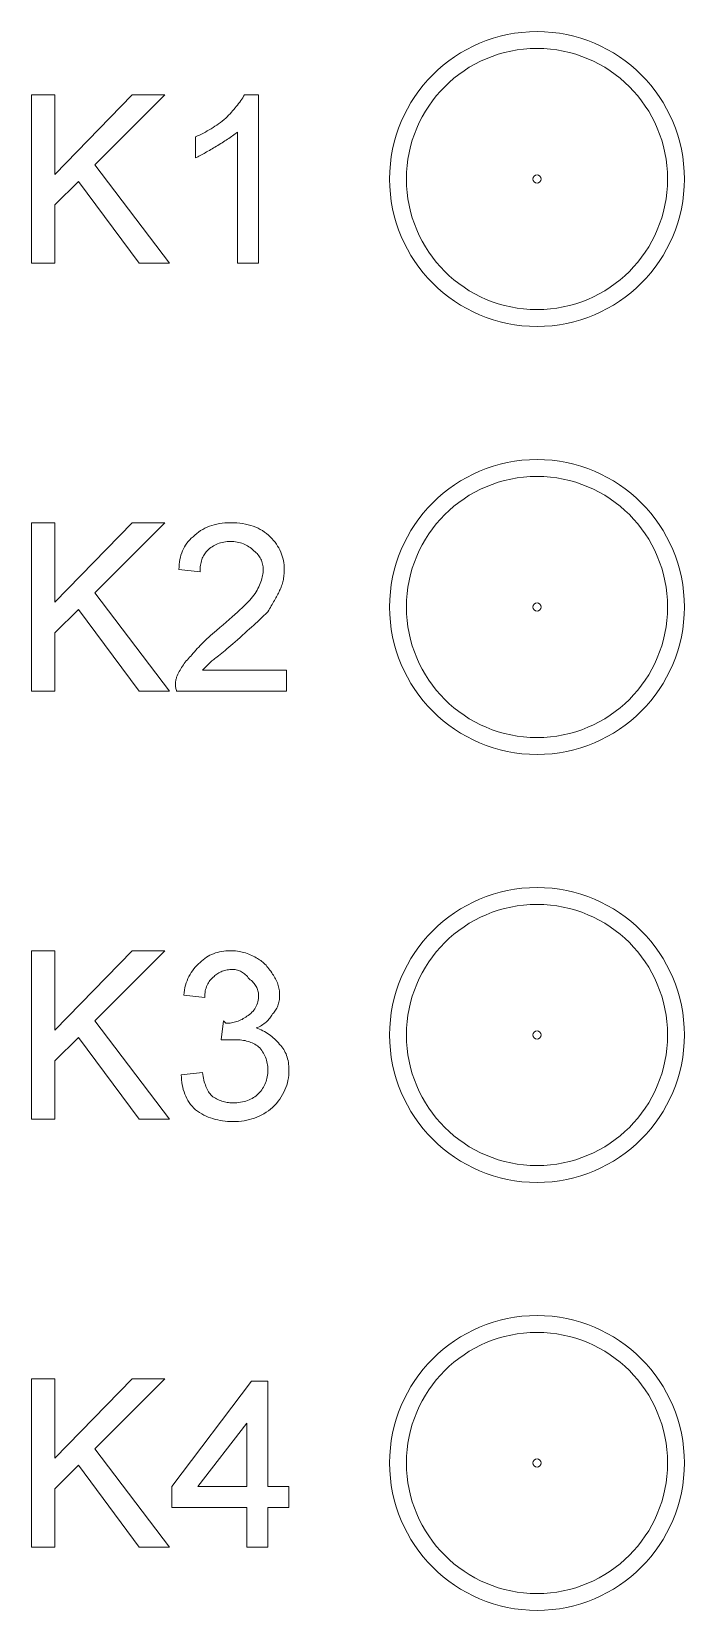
# Model space of a CAD drawing. Extents: x -194 to 239, y -574 to -265.
# Drawn here: x -104.84 to -102.39, y -315.15 to -309.22 of the extents above; entities that cross this region are included whole.
import ezdxf

# ---------------------------------------------------------------- set-up
doc = ezdxf.new("R2010")
doc.units = 0
doc.header["$LTSCALE"] = 0.5
doc.layers.add('TANGENT EDGES', color=7, linetype='CONTINUOUS', lineweight=0)
doc.layers.add('VISIBLE', color=7, linetype='CONTINUOUS', lineweight=0)

msp = doc.modelspace()

# ---------------------------------------------------------------- linework, layer by layer
at = {"layer": 'TANGENT EDGES', "color": 7, "lineweight": 5}
for centre in [(-102.94677, -309.77292), (-102.94677, -311.37948), (-102.94677, -312.98604), (-102.94677, -314.59259)]:
    msp.add_circle(centre, 0.01581, dxfattribs=at)
at = {"layer": 'VISIBLE', "color": 7, "lineweight": 5}
for p, q in [((-104.84428, -310.08917), (-104.84428, -309.45667)), ((-104.84428, -309.45667), (-104.75643, -309.45667)), ((-104.75643, -309.75535), (-104.46654, -309.45667)), ((-104.75643, -309.45667), (-104.75643, -309.75535)), ((-104.34355, -309.45667), (-104.60709, -309.72021)), ((-104.46654, -309.45667), (-104.34355, -309.45667)), ((-104.0671, -309.48961), (-104.06305, -309.48412)), ((-104.06305, -309.48412), (-104.05914, -309.47863)), ((-104.05914, -309.47863), (-104.05537, -309.47314)), ((-104.05537, -309.47314), (-104.05173, -309.46765)), ((-104.05173, -309.46765), (-104.04823, -309.46216)), ((-104.04823, -309.46216), (-104.04487, -309.45667)), ((-104.04487, -309.45667), (-103.99216, -309.45667)), ((-103.99216, -309.45667), (-103.99216, -310.08917)), ((-104.11515, -309.54452), (-104.10972, -309.53903)), ((-104.10972, -309.53903), (-104.10444, -309.53354)), ((-104.10444, -309.53354), (-104.09929, -309.52804)), ((-104.09929, -309.52804), (-104.09428, -309.52255)), ((-104.09428, -309.52255), (-104.08941, -309.51706)), ((-104.08941, -309.51706), (-104.08467, -309.51157)), ((-104.08467, -309.51157), (-104.08008, -309.50608)), ((-104.08008, -309.50608), (-104.07561, -309.50059)), ((-104.07561, -309.50059), (-104.07129, -309.4951)), ((-104.07129, -309.4951), (-104.0671, -309.48961)), ((-104.2066, -309.60429), (-104.19915, -309.60052)), ((-104.19915, -309.60052), (-104.19177, -309.59661)), ((-104.19177, -309.59661), (-104.18446, -309.59256)), ((-104.18446, -309.59256), (-104.17722, -309.58837)), ((-104.17722, -309.58837), (-104.17005, -309.58405)), ((-104.17005, -309.58405), (-104.16295, -309.57959)), ((-104.16295, -309.57959), (-104.15591, -309.57499)), ((-104.15591, -309.57499), (-104.14895, -309.57025)), ((-104.14895, -309.57025), (-104.14205, -309.56538)), ((-104.14205, -309.56538), (-104.13522, -309.56037)), ((-104.13522, -309.56037), (-104.12846, -309.55522)), ((-104.12846, -309.55522), (-104.12177, -309.54994)), ((-104.12177, -309.54994), (-104.11515, -309.54452)), ((-104.07565, -309.60052), (-104.08014, -309.60381)), ((-104.07122, -309.59722), (-104.07565, -309.60052)), ((-104.07122, -310.08917), (-104.07122, -309.59722)), ((-104.22935, -309.61479), (-104.2217, -309.61143)), ((-104.22935, -309.69386), (-104.22935, -309.61479)), ((-104.2217, -309.61143), (-104.21411, -309.60793)), ((-104.21411, -309.60793), (-104.2066, -309.60429)), ((-104.16645, -309.65951), (-104.1717, -309.66256)), ((-104.16113, -309.65638), (-104.16645, -309.65951)), ((-104.15574, -309.65319), (-104.16113, -309.65638)), ((-104.15028, -309.64993), (-104.15574, -309.65319)), ((-104.14483, -309.64664), (-104.15028, -309.64993)), ((-104.13944, -309.64334), (-104.14483, -309.64664)), ((-104.13412, -309.64005), (-104.13944, -309.64334)), ((-104.12887, -309.63676), (-104.13412, -309.64005)), ((-104.12369, -309.63346), (-104.12887, -309.63676)), ((-104.11858, -309.63017), (-104.12369, -309.63346)), ((-104.11353, -309.62687), (-104.11858, -309.63017)), ((-104.10856, -309.62358), (-104.11353, -309.62687)), ((-104.10365, -309.62028), (-104.10856, -309.62358)), ((-104.09881, -309.61699), (-104.10365, -309.62028)), ((-104.09404, -309.6137), (-104.09881, -309.61699)), ((-104.08934, -309.6104), (-104.09404, -309.6137)), ((-104.08471, -309.60711), (-104.08934, -309.6104)), ((-104.08014, -309.60381), (-104.08471, -309.60711)), ((-104.60709, -309.72021), (-104.32598, -310.08917)), ((-104.22492, -309.69163), (-104.22935, -309.69386)), ((-104.22043, -309.68933), (-104.22492, -309.69163)), ((-104.21586, -309.68696), (-104.22043, -309.68933)), ((-104.21123, -309.68452), (-104.21586, -309.68696)), ((-104.20653, -309.68202), (-104.21123, -309.68452)), ((-104.20176, -309.67944), (-104.20653, -309.68202)), ((-104.19692, -309.6768), (-104.20176, -309.67944)), ((-104.19201, -309.67409), (-104.19692, -309.6768)), ((-104.18704, -309.67131), (-104.19201, -309.67409)), ((-104.18199, -309.66846), (-104.18704, -309.67131)), ((-104.17688, -309.66555), (-104.18199, -309.66846)), ((-104.1717, -309.66256), (-104.17688, -309.66555)), ((-104.66859, -309.7817), (-104.75643, -309.86955)), ((-104.44018, -310.08917), (-104.66859, -309.7817)), ((-104.75643, -309.86955), (-104.75643, -310.08917)), ((-104.75643, -310.08917), (-104.84428, -310.08917)), ((-104.32598, -310.08917), (-104.44018, -310.08917)), ((-103.99216, -310.08917), (-104.07122, -310.08917)), ((-104.84428, -311.69573), (-104.84428, -311.06323)), ((-104.84428, -311.06323), (-104.75643, -311.06323)), ((-104.75643, -311.06323), (-104.75643, -311.36191)), ((-104.75643, -311.36191), (-104.46654, -311.06323)), ((-104.34355, -311.06323), (-104.60709, -311.32677)), ((-104.46654, -311.06323), (-104.34355, -311.06323)), ((-104.20176, -311.08814), (-104.19366, -311.08382)), ((-104.19366, -311.08382), (-104.18529, -311.0799)), ((-104.18529, -311.0799), (-104.17664, -311.0764)), ((-104.17664, -311.0764), (-104.16772, -311.07332)), ((-104.16772, -311.07332), (-104.15852, -311.07064)), ((-104.15852, -311.07064), (-104.14905, -311.06837)), ((-104.14905, -311.06837), (-104.1393, -311.06652)), ((-104.1393, -311.06652), (-104.12928, -311.06508)), ((-104.12928, -311.06508), (-104.11899, -311.06405)), ((-104.11899, -311.06405), (-104.10842, -311.06343)), ((-104.10842, -311.06343), (-104.09758, -311.06323)), ((-104.09758, -311.06323), (-104.08567, -311.06343)), ((-104.08567, -311.06343), (-104.0741, -311.06405)), ((-104.0741, -311.06405), (-104.06288, -311.06508)), ((-104.06288, -311.06508), (-104.05201, -311.06652)), ((-104.05201, -311.06652), (-104.04147, -311.06837)), ((-104.04147, -311.06837), (-104.03128, -311.07064)), ((-104.03128, -311.07064), (-104.02143, -311.07332)), ((-104.02143, -311.07332), (-104.01192, -311.0764)), ((-104.01192, -311.0764), (-104.00276, -311.0799)), ((-104.00276, -311.0799), (-103.99394, -311.08382)), ((-103.99394, -311.08382), (-103.98547, -311.08814)), ((-104.26593, -311.14682), (-104.26119, -311.14009)), ((-104.26119, -311.14009), (-104.25605, -311.13364)), ((-104.25605, -311.13364), (-104.25049, -311.12746)), ((-104.25049, -311.12746), (-104.24452, -311.12156)), ((-104.24452, -311.12156), (-104.23813, -311.11593)), ((-104.23813, -311.11593), (-104.23141, -311.10955)), ((-104.23141, -311.10955), (-104.22441, -311.10358)), ((-104.22441, -311.10358), (-104.21713, -311.09802)), ((-104.21713, -311.09802), (-104.20958, -311.09287)), ((-104.20958, -311.09287), (-104.20176, -311.08814)), ((-104.14589, -311.14229), (-104.15131, -311.14462)), ((-104.14033, -311.14023), (-104.14589, -311.14229)), ((-104.13464, -311.13845), (-104.14033, -311.14023)), ((-104.1288, -311.13694), (-104.13464, -311.13845)), ((-104.12283, -311.1357), (-104.1288, -311.13694)), ((-104.11672, -311.13474), (-104.12283, -311.1357)), ((-104.11048, -311.13405), (-104.11672, -311.13474)), ((-104.1041, -311.13364), (-104.11048, -311.13405)), ((-104.09758, -311.1335), (-104.1041, -311.13364)), ((-104.09106, -311.13364), (-104.09758, -311.1335)), ((-104.08467, -311.13405), (-104.09106, -311.13364)), ((-104.07843, -311.13474), (-104.08467, -311.13405)), ((-104.07232, -311.1357), (-104.07843, -311.13474)), ((-104.06635, -311.13694), (-104.07232, -311.1357)), ((-104.06052, -311.13845), (-104.06635, -311.13694)), ((-104.05482, -311.14023), (-104.06052, -311.13845)), ((-104.04926, -311.14229), (-104.05482, -311.14023)), ((-104.04384, -311.14462), (-104.04926, -311.14229)), ((-103.98547, -311.08814), (-103.97733, -311.09287)), ((-103.97733, -311.09287), (-103.96954, -311.09802)), ((-103.96954, -311.09802), (-103.9621, -311.10358)), ((-103.9621, -311.10358), (-103.955, -311.10955)), ((-103.955, -311.10955), (-103.94824, -311.11593)), ((-103.94824, -311.11593), (-103.94185, -311.12259)), ((-103.94185, -311.12259), (-103.93588, -311.12939)), ((-103.93588, -311.12939), (-103.93032, -311.13632)), ((-103.93032, -311.13632), (-103.92518, -311.14339)), ((-103.92518, -311.14339), (-103.92044, -311.15059)), ((-104.28899, -311.21051), (-104.28755, -311.20159)), ((-104.28755, -311.20159), (-104.28569, -311.19294)), ((-104.28569, -311.19294), (-104.28343, -311.18457)), ((-104.28343, -311.18457), (-104.28075, -311.17647)), ((-104.28075, -311.17647), (-104.27766, -311.16864)), ((-104.27766, -311.16864), (-104.27416, -311.16109)), ((-104.27416, -311.16109), (-104.27025, -311.15382)), ((-104.27025, -311.15382), (-104.26593, -311.14682)), ((-104.20519, -311.20159), (-104.20673, -311.20663)), ((-104.20344, -311.19675), (-104.20519, -311.20159)), ((-104.20148, -311.19212), (-104.20344, -311.19675)), ((-104.19932, -311.18769), (-104.20148, -311.19212)), ((-104.19695, -311.18347), (-104.19932, -311.18769)), ((-104.19438, -311.17945), (-104.19695, -311.18347)), ((-104.1916, -311.17564), (-104.19438, -311.17945)), ((-104.18862, -311.17204), (-104.1916, -311.17564)), ((-104.18542, -311.16864), (-104.18862, -311.17204)), ((-104.18096, -311.16439), (-104.18542, -311.16864)), ((-104.17636, -311.16041), (-104.18096, -311.16439)), ((-104.17163, -311.1567), (-104.17636, -311.16041)), ((-104.16676, -311.15327), (-104.17163, -311.1567)), ((-104.16175, -311.15011), (-104.16676, -311.15327)), ((-104.1566, -311.14723), (-104.16175, -311.15011)), ((-104.15131, -311.14462), (-104.1566, -311.14723)), ((-104.03855, -311.14723), (-104.04384, -311.14462)), ((-104.03341, -311.15011), (-104.03855, -311.14723)), ((-104.0284, -311.15327), (-104.03341, -311.15011)), ((-104.02352, -311.1567), (-104.0284, -311.15327)), ((-104.01879, -311.16041), (-104.02352, -311.1567)), ((-104.01419, -311.16439), (-104.01879, -311.16041)), ((-104.00973, -311.16864), (-104.01419, -311.16439)), ((-104.00547, -311.17201), (-104.00973, -311.16864)), ((-104.00149, -311.17551), (-104.00547, -311.17201)), ((-103.99779, -311.17914), (-104.00149, -311.17551)), ((-103.99436, -311.18292), (-103.99779, -311.17914)), ((-103.9912, -311.18683), (-103.99436, -311.18292)), ((-103.98832, -311.19088), (-103.9912, -311.18683)), ((-103.98571, -311.19507), (-103.98832, -311.19088)), ((-103.98337, -311.19939), (-103.98571, -311.19507)), ((-103.98132, -311.20385), (-103.98337, -311.19939)), ((-103.92044, -311.15059), (-103.91612, -311.15794)), ((-103.91612, -311.15794), (-103.9122, -311.16542)), ((-103.9122, -311.16542), (-103.9087, -311.17304)), ((-103.9087, -311.17304), (-103.90562, -311.18079)), ((-103.90562, -311.18079), (-103.90294, -311.18868)), ((-103.90294, -311.18868), (-103.90067, -311.19671)), ((-103.90067, -311.19671), (-103.89882, -311.20488)), ((-104.29084, -311.23892), (-104.29064, -311.22918)), ((-104.21178, -311.24771), (-104.29084, -311.23892)), ((-104.29064, -311.22918), (-104.29002, -311.2197)), ((-104.29002, -311.2197), (-104.28899, -311.21051)), ((-104.21168, -311.24122), (-104.21178, -311.24771)), ((-104.21137, -311.23494), (-104.21168, -311.24122)), ((-104.21085, -311.22887), (-104.21137, -311.23494)), ((-104.21013, -311.223), (-104.21085, -311.22887)), ((-104.2092, -311.21734), (-104.21013, -311.223)), ((-104.20807, -311.21188), (-104.2092, -311.21734)), ((-104.20673, -311.20663), (-104.20807, -311.21188)), ((-103.97953, -311.20845), (-103.98132, -311.20385)), ((-103.97802, -311.21318), (-103.97953, -311.20845)), ((-103.97679, -311.21806), (-103.97802, -311.21318)), ((-103.97802, -311.26723), (-103.97679, -311.26143)), ((-103.97582, -311.22307), (-103.97679, -311.21806)), ((-103.97679, -311.26143), (-103.97582, -311.2557)), ((-103.97514, -311.22822), (-103.97582, -311.22307)), ((-103.97582, -311.2557), (-103.97514, -311.25004)), ((-103.97473, -311.2335), (-103.97514, -311.22822)), ((-103.97514, -311.25004), (-103.97473, -311.24445)), ((-103.97459, -311.23892), (-103.97473, -311.2335)), ((-103.97473, -311.24445), (-103.97459, -311.23892)), ((-103.89882, -311.20488), (-103.89738, -311.21318)), ((-103.89738, -311.21318), (-103.89635, -311.22163)), ((-103.89662, -311.26033), (-103.89724, -311.26552)), ((-103.89614, -311.25508), (-103.89662, -311.26033)), ((-103.89635, -311.22163), (-103.89573, -311.23021)), ((-103.8958, -311.24977), (-103.89614, -311.25508)), ((-103.8956, -311.24438), (-103.8958, -311.24977)), ((-103.89573, -311.23021), (-103.89553, -311.23892)), ((-103.89553, -311.23892), (-103.8956, -311.24438)), ((-104.00149, -311.32251), (-103.99779, -311.3161)), ((-103.99779, -311.3161), (-103.99436, -311.30975)), ((-103.99436, -311.30975), (-103.9912, -311.30347)), ((-103.9912, -311.30347), (-103.98832, -311.29726)), ((-103.98832, -311.29726), (-103.98571, -311.29112)), ((-103.98571, -311.29112), (-103.98337, -311.28504)), ((-103.98337, -311.28504), (-103.98132, -311.27904)), ((-103.98132, -311.27904), (-103.97953, -311.2731)), ((-103.97953, -311.2731), (-103.97802, -311.26723)), ((-103.9131, -311.31798), (-103.91533, -311.32241)), ((-103.91097, -311.31356), (-103.9131, -311.31798)), ((-103.90898, -311.30906), (-103.91097, -311.31356)), ((-103.90713, -311.3045), (-103.90898, -311.30906)), ((-103.90541, -311.29987), (-103.90713, -311.3045)), ((-103.90383, -311.29516), (-103.90541, -311.29987)), ((-103.90239, -311.29039), (-103.90383, -311.29516)), ((-103.90109, -311.28556), (-103.90239, -311.29039)), ((-103.89992, -311.28065), (-103.90109, -311.28556)), ((-103.89889, -311.27567), (-103.89992, -311.28065)), ((-103.898, -311.27063), (-103.89889, -311.27567)), ((-103.89724, -311.26552), (-103.898, -311.27063)), ((-104.60709, -311.32677), (-104.32598, -311.69573)), ((-104.05393, -311.38239), (-104.04597, -311.37467)), ((-104.04597, -311.37467), (-104.03855, -311.3673)), ((-104.03855, -311.3673), (-104.03169, -311.36026)), ((-104.03169, -311.36026), (-104.02538, -311.35357)), ((-104.02538, -311.35357), (-104.01961, -311.34722)), ((-104.01961, -311.34722), (-104.0144, -311.34122)), ((-104.0144, -311.34122), (-104.00973, -311.33555)), ((-104.00973, -311.33555), (-104.00547, -311.329)), ((-104.00547, -311.329), (-104.00149, -311.32251)), ((-103.94745, -311.38088), (-103.95057, -311.3862)), ((-103.94439, -311.37563), (-103.94745, -311.38088)), ((-103.94141, -311.37045), (-103.94439, -311.37563)), ((-103.93849, -311.36534), (-103.94141, -311.37045)), ((-103.93564, -311.3603), (-103.93849, -311.36534)), ((-103.93286, -311.35532), (-103.93564, -311.3603)), ((-103.93015, -311.35041), (-103.93286, -311.35532)), ((-103.92751, -311.34557), (-103.93015, -311.35041)), ((-103.92493, -311.3408), (-103.92751, -311.34557)), ((-103.92243, -311.3361), (-103.92493, -311.3408)), ((-103.91999, -311.33147), (-103.92243, -311.3361)), ((-103.91763, -311.32691), (-103.91999, -311.33147)), ((-103.91533, -311.32241), (-103.91763, -311.32691)), ((-104.66859, -311.38826), (-104.75643, -311.47611)), ((-104.44018, -311.69573), (-104.66859, -311.38826)), ((-104.12503, -311.44605), (-104.11322, -311.43593)), ((-104.11322, -311.43593), (-104.10197, -311.42615)), ((-104.10197, -311.42615), (-104.09126, -311.41671)), ((-104.09126, -311.41671), (-104.0811, -311.40762)), ((-104.0811, -311.40762), (-104.0715, -311.39887)), ((-104.0715, -311.39887), (-104.06244, -311.39046)), ((-104.06244, -311.39046), (-104.05393, -311.38239)), ((-103.99617, -311.43452), (-104.00314, -311.44097)), ((-103.98955, -311.42834), (-103.99617, -311.43452)), ((-103.98327, -311.42244), (-103.98955, -311.42834)), ((-103.97733, -311.41681), (-103.98327, -311.42244)), ((-103.97174, -311.41146), (-103.97733, -311.41681)), ((-103.96649, -311.40638), (-103.97174, -311.41146)), ((-103.96158, -311.40158), (-103.96649, -311.40638)), ((-103.95702, -311.39705), (-103.96158, -311.40158)), ((-103.95376, -311.39159), (-103.95702, -311.39705)), ((-103.95057, -311.3862), (-103.95376, -311.39159)), ((-104.75643, -311.47611), (-104.75643, -311.69573)), ((-104.1927, -311.50562), (-104.18614, -311.49941)), ((-104.18614, -311.49941), (-104.17938, -311.49313)), ((-104.17938, -311.49313), (-104.17242, -311.48678)), ((-104.17242, -311.48678), (-104.16525, -311.48037)), ((-104.16525, -311.48037), (-104.15787, -311.47388)), ((-104.15787, -311.47388), (-104.15028, -311.46733)), ((-104.15028, -311.46733), (-104.13738, -311.45652)), ((-104.13738, -311.45652), (-104.12503, -311.44605)), ((-104.06151, -311.49382), (-104.07122, -311.50246)), ((-104.05214, -311.48544), (-104.06151, -311.49382)), ((-104.04312, -311.47735), (-104.05214, -311.48544)), ((-104.03444, -311.46952), (-104.04312, -311.47735)), ((-104.0261, -311.46197), (-104.03444, -311.46952)), ((-104.0181, -311.4547), (-104.0261, -311.46197)), ((-104.01045, -311.4477), (-104.0181, -311.4547)), ((-104.00314, -311.44097), (-104.01045, -311.4477)), ((-104.24692, -311.56396), (-104.24242, -311.55843)), ((-104.24242, -311.55843), (-104.23772, -311.55284)), ((-104.23772, -311.55284), (-104.23281, -311.54718)), ((-104.23281, -311.54718), (-104.2277, -311.54145)), ((-104.2277, -311.54145), (-104.22238, -311.53565)), ((-104.22238, -311.53565), (-104.21686, -311.52978)), ((-104.21686, -311.52978), (-104.21113, -311.52384)), ((-104.21113, -311.52384), (-104.20519, -311.51784)), ((-104.20519, -311.51784), (-104.19905, -311.51176)), ((-104.19905, -311.51176), (-104.1927, -311.50562)), ((-104.13639, -311.55775), (-104.14191, -311.56217)), ((-104.13052, -311.55298), (-104.13639, -311.55775)), ((-104.12431, -311.54786), (-104.13052, -311.55298)), ((-104.11775, -311.54241), (-104.12431, -311.54786)), ((-104.11086, -311.53661), (-104.11775, -311.54241)), ((-104.10362, -311.53047), (-104.11086, -311.53661)), ((-104.09603, -311.52398), (-104.10362, -311.53047)), ((-104.08811, -311.51715), (-104.09603, -311.52398)), ((-104.07983, -311.50998), (-104.08811, -311.51715)), ((-104.07122, -311.50246), (-104.07983, -311.50998)), ((-104.28974, -311.62161), (-104.28693, -311.61643)), ((-104.28693, -311.61643), (-104.28398, -311.61131)), ((-104.28398, -311.61131), (-104.28089, -311.60627)), ((-104.28089, -311.60627), (-104.27766, -311.60129)), ((-104.27766, -311.60129), (-104.2743, -311.59639)), ((-104.2743, -311.59639), (-104.2708, -311.59155)), ((-104.2708, -311.59155), (-104.26716, -311.58678)), ((-104.26716, -311.58678), (-104.26339, -311.58208)), ((-104.26339, -311.58208), (-104.25948, -311.57744)), ((-104.25948, -311.57744), (-104.25543, -311.57288)), ((-104.25543, -311.57288), (-104.25124, -311.56838)), ((-104.25124, -311.56838), (-104.24692, -311.56396)), ((-104.16785, -311.58153), (-104.20299, -311.61667)), ((-104.20299, -311.61667), (-103.88674, -311.61667)), ((-104.16439, -311.57916), (-104.16785, -311.58153)), ((-104.16058, -311.57645), (-104.16439, -311.57916)), ((-104.15643, -311.57339), (-104.16058, -311.57645)), ((-104.15193, -311.57), (-104.15643, -311.57339)), ((-104.14709, -311.56626), (-104.15193, -311.57)), ((-104.14191, -311.56217), (-104.14709, -311.56626)), ((-103.88674, -311.61667), (-103.88674, -311.69573)), ((-104.30402, -311.66938), (-104.30395, -311.66608)), ((-104.30395, -311.67267), (-104.30402, -311.66938)), ((-104.30395, -311.66608), (-104.30374, -311.66279)), ((-104.30374, -311.67596), (-104.30395, -311.67267)), ((-104.30374, -311.66279), (-104.3034, -311.65949)), ((-104.3034, -311.67926), (-104.30374, -311.67596)), ((-104.3034, -311.65949), (-104.30292, -311.6562)), ((-104.30292, -311.6562), (-104.3023, -311.6529)), ((-104.3023, -311.6529), (-104.30155, -311.64961)), ((-104.30155, -311.64961), (-104.30066, -311.64632)), ((-104.30066, -311.64632), (-104.29963, -311.64302)), ((-104.29963, -311.64302), (-104.29736, -311.63756)), ((-104.29736, -311.63756), (-104.29496, -311.63218)), ((-104.29496, -311.63218), (-104.29242, -311.62686)), ((-104.29242, -311.62686), (-104.28974, -311.62161)), ((-104.75643, -311.69573), (-104.84428, -311.69573)), ((-104.32598, -311.69573), (-104.44018, -311.69573)), ((-104.30292, -311.68255), (-104.3034, -311.67926)), ((-104.3023, -311.68585), (-104.30292, -311.68255)), ((-104.30155, -311.68914), (-104.3023, -311.68585)), ((-104.30066, -311.69244), (-104.30155, -311.68914)), ((-104.29963, -311.69573), (-104.30066, -311.69244)), ((-103.88674, -311.69573), (-104.29963, -311.69573)), ((-104.84428, -313.30229), (-104.84428, -312.66978)), ((-104.84428, -312.66978), (-104.75643, -312.66978)), ((-104.75643, -312.96847), (-104.46654, -312.66978)), ((-104.75643, -312.66978), (-104.75643, -312.96847)), ((-104.34355, -312.66978), (-104.60709, -312.93333)), ((-104.46654, -312.66978), (-104.34355, -312.66978)), ((-104.17513, -312.68694), (-104.1683, -312.68368)), ((-104.1683, -312.68368), (-104.16127, -312.68077)), ((-104.16127, -312.68077), (-104.15403, -312.67819)), ((-104.15403, -312.67819), (-104.14658, -312.67596)), ((-104.14658, -312.67596), (-104.13893, -312.67407)), ((-104.13893, -312.67407), (-104.13107, -312.67253)), ((-104.13107, -312.67253), (-104.123, -312.67133)), ((-104.123, -312.67133), (-104.11473, -312.67047)), ((-104.11473, -312.67047), (-104.10626, -312.66996)), ((-104.10626, -312.66996), (-104.09758, -312.66978)), ((-104.09758, -312.66978), (-104.09102, -312.66989)), ((-104.09102, -312.66989), (-104.08454, -312.6702)), ((-104.08454, -312.6702), (-104.07812, -312.67071)), ((-104.07812, -312.67071), (-104.07177, -312.67143)), ((-104.07177, -312.67143), (-104.06549, -312.67236)), ((-104.06549, -312.67236), (-104.05928, -312.67349)), ((-104.05928, -312.67349), (-104.05314, -312.67483)), ((-104.05314, -312.67483), (-104.04706, -312.67637)), ((-104.04706, -312.67637), (-104.04106, -312.67812)), ((-104.04106, -312.67812), (-104.03512, -312.68008)), ((-104.03512, -312.68008), (-104.02925, -312.68224)), ((-104.02925, -312.68224), (-104.02345, -312.68461)), ((-104.02345, -312.68461), (-104.01772, -312.68718)), ((-104.24043, -312.74459), (-104.23539, -312.73787)), ((-104.23539, -312.73787), (-104.23, -312.73141)), ((-104.23, -312.73141), (-104.22427, -312.72524)), ((-104.22427, -312.72524), (-104.2182, -312.71934)), ((-104.2182, -312.71934), (-104.21178, -312.71371)), ((-104.21178, -312.71371), (-104.20618, -312.70839)), ((-104.20618, -312.70839), (-104.20039, -312.70341)), ((-104.20039, -312.70341), (-104.19438, -312.69878)), ((-104.19438, -312.69878), (-104.18817, -312.69449)), ((-104.18817, -312.69449), (-104.18175, -312.69055)), ((-104.18175, -312.69055), (-104.17513, -312.68694)), ((-104.11926, -312.74377), (-104.12386, -312.74511)), ((-104.11453, -312.74264), (-104.11926, -312.74377)), ((-104.10966, -312.74171), (-104.11453, -312.74264)), ((-104.10465, -312.74099), (-104.10966, -312.74171)), ((-104.0995, -312.74047), (-104.10465, -312.74099)), ((-104.09421, -312.74017), (-104.0995, -312.74047)), ((-104.08879, -312.74006), (-104.09421, -312.74017)), ((-104.08443, -312.7402), (-104.08879, -312.74006)), ((-104.08014, -312.74061), (-104.08443, -312.7402)), ((-104.07592, -312.7413), (-104.08014, -312.74061)), ((-104.07177, -312.74226), (-104.07592, -312.7413)), ((-104.06769, -312.74349), (-104.07177, -312.74226)), ((-104.06367, -312.745), (-104.06769, -312.74349)), ((-104.01772, -312.68718), (-104.01206, -312.68996)), ((-104.01206, -312.68996), (-104.00647, -312.69295)), ((-104.00647, -312.69295), (-104.00094, -312.69614)), ((-104.00094, -312.69614), (-103.99659, -312.69844)), ((-103.99659, -312.69844), (-103.9923, -312.70094)), ((-103.9923, -312.70094), (-103.98808, -312.70365)), ((-103.98808, -312.70365), (-103.98392, -312.70657)), ((-103.98392, -312.70657), (-103.97984, -312.70969)), ((-103.97984, -312.70969), (-103.97582, -312.71302)), ((-103.97582, -312.71302), (-103.97188, -312.71656)), ((-103.97188, -312.71656), (-103.968, -312.7203)), ((-103.968, -312.7203), (-103.96419, -312.72424)), ((-103.96419, -312.72424), (-103.96045, -312.7284)), ((-103.96045, -312.7284), (-103.95678, -312.73275)), ((-103.95678, -312.73275), (-103.95318, -312.73732)), ((-103.95318, -312.73732), (-103.94964, -312.74209)), ((-103.94964, -312.74209), (-103.94618, -312.74706)), ((-104.26843, -312.80828), (-104.26613, -312.79936)), ((-104.26613, -312.79936), (-104.26349, -312.79071)), ((-104.26349, -312.79071), (-104.26051, -312.78234)), ((-104.26051, -312.78234), (-104.25718, -312.77424)), ((-104.25718, -312.77424), (-104.25351, -312.76642)), ((-104.25351, -312.76642), (-104.24949, -312.75887)), ((-104.24949, -312.75887), (-104.24513, -312.75159)), ((-104.24513, -312.75159), (-104.24043, -312.74459)), ((-104.18542, -312.79936), (-104.18748, -312.8044)), ((-104.18309, -312.79452), (-104.18542, -312.79936)), ((-104.18048, -312.78989), (-104.18309, -312.79452)), ((-104.1776, -312.78546), (-104.18048, -312.78989)), ((-104.17444, -312.78124), (-104.1776, -312.78546)), ((-104.17101, -312.77723), (-104.17444, -312.78124)), ((-104.16731, -312.77342), (-104.17101, -312.77723)), ((-104.16332, -312.76981), (-104.16731, -312.77342)), ((-104.15907, -312.76642), (-104.16332, -312.76981)), ((-104.15571, -312.76323), (-104.15907, -312.76642)), ((-104.15221, -312.76024), (-104.15571, -312.76323)), ((-104.14857, -312.75746), (-104.15221, -312.76024)), ((-104.14479, -312.75489), (-104.14857, -312.75746)), ((-104.14088, -312.75252), (-104.14479, -312.75489)), ((-104.13683, -312.75036), (-104.14088, -312.75252)), ((-104.13265, -312.7484), (-104.13683, -312.75036)), ((-104.12832, -312.74665), (-104.13265, -312.7484)), ((-104.12386, -312.74511), (-104.12832, -312.74665)), ((-104.05973, -312.74679), (-104.06367, -312.745)), ((-104.05585, -312.74885), (-104.05973, -312.74679)), ((-104.05204, -312.75118), (-104.05585, -312.74885)), ((-104.0483, -312.75379), (-104.05204, -312.75118)), ((-104.04463, -312.75667), (-104.0483, -312.75379)), ((-104.04102, -312.75983), (-104.04463, -312.75667)), ((-104.03749, -312.76326), (-104.04102, -312.75983)), ((-104.03402, -312.76697), (-104.03749, -312.76326)), ((-104.03063, -312.77095), (-104.03402, -312.76697)), ((-104.0273, -312.7752), (-104.03063, -312.77095)), ((-104.02304, -312.77853), (-104.0273, -312.7752)), ((-104.01906, -312.78193), (-104.02304, -312.77853)), ((-104.01536, -312.78539), (-104.01906, -312.78193)), ((-104.01192, -312.78893), (-104.01536, -312.78539)), ((-104.00877, -312.79253), (-104.01192, -312.78893)), ((-104.00589, -312.7962), (-104.00877, -312.79253)), ((-104.00328, -312.79994), (-104.00589, -312.7962)), ((-104.00094, -312.80375), (-104.00328, -312.79994)), ((-103.94618, -312.74706), (-103.94278, -312.75224)), ((-103.94278, -312.75224), (-103.93945, -312.75763)), ((-103.93945, -312.75763), (-103.93626, -312.76206)), ((-103.93626, -312.76206), (-103.93327, -312.76655)), ((-103.93327, -312.76655), (-103.93049, -312.77112)), ((-103.93049, -312.77112), (-103.92792, -312.77575)), ((-103.92792, -312.77575), (-103.92555, -312.78045)), ((-103.92555, -312.78045), (-103.92339, -312.78522)), ((-103.92339, -312.78522), (-103.92143, -312.79006)), ((-103.92143, -312.79006), (-103.91968, -312.79497)), ((-103.91968, -312.79497), (-103.91814, -312.79994)), ((-103.91814, -312.79994), (-103.9168, -312.80499)), ((-104.27327, -312.83669), (-104.272, -312.82695)), ((-104.19421, -312.84548), (-104.27327, -312.83669)), ((-104.272, -312.82695), (-104.27039, -312.81748)), ((-104.27039, -312.81748), (-104.26843, -312.80828)), ((-104.19407, -312.83899), (-104.19421, -312.84548)), ((-104.19366, -312.83271), (-104.19407, -312.83899)), ((-104.19297, -312.82664), (-104.19366, -312.83271)), ((-104.19201, -312.82077), (-104.19297, -312.82664)), ((-104.19078, -312.81511), (-104.19201, -312.82077)), ((-104.18927, -312.80965), (-104.19078, -312.81511)), ((-104.18748, -312.8044), (-104.18927, -312.80965)), ((-103.99888, -312.80763), (-104.00094, -312.80375)), ((-103.9971, -312.81158), (-103.99888, -312.80763)), ((-103.99559, -312.81559), (-103.9971, -312.81158)), ((-103.99645, -312.86706), (-103.9949, -312.8614)), ((-103.99436, -312.81967), (-103.99559, -312.81559)), ((-103.9949, -312.8614), (-103.9937, -312.85553)), ((-103.99339, -312.82383), (-103.99436, -312.81967)), ((-103.9937, -312.85553), (-103.99285, -312.84946)), ((-103.99271, -312.82805), (-103.99339, -312.82383)), ((-103.99285, -312.84946), (-103.99233, -312.84318)), ((-103.9923, -312.83234), (-103.99271, -312.82805)), ((-103.99233, -312.84318), (-103.99216, -312.83669)), ((-103.99216, -312.83669), (-103.9923, -312.83234)), ((-103.9168, -312.80499), (-103.91567, -312.8101)), ((-103.91567, -312.86243), (-103.9168, -312.86717)), ((-103.91567, -312.8101), (-103.91474, -312.81528)), ((-103.91474, -312.85756), (-103.91567, -312.86243)), ((-103.91474, -312.81528), (-103.91402, -312.82053)), ((-103.91402, -312.85255), (-103.91474, -312.85756)), ((-103.91402, -312.82053), (-103.91351, -312.82585)), ((-103.91351, -312.8474), (-103.91402, -312.85255)), ((-103.91351, -312.82585), (-103.9132, -312.83124)), ((-103.9132, -312.84212), (-103.91351, -312.8474)), ((-103.9132, -312.83124), (-103.9131, -312.83669)), ((-103.9131, -312.83669), (-103.9132, -312.84212)), ((-104.04957, -312.92471), (-104.045, -312.92193)), ((-104.045, -312.92193), (-104.04051, -312.91895)), ((-104.04051, -312.91895), (-104.03608, -312.91576)), ((-104.03608, -312.91576), (-104.03076, -312.91236)), ((-104.03076, -312.91236), (-104.02579, -312.90876)), ((-104.02579, -312.90876), (-104.02116, -312.90495)), ((-104.02116, -312.90495), (-104.01687, -312.90093)), ((-104.01687, -312.90093), (-104.01292, -312.89671)), ((-104.01292, -312.89671), (-104.00932, -312.89229)), ((-104.00932, -312.89229), (-104.00606, -312.88765)), ((-104.00606, -312.88765), (-104.00314, -312.88281)), ((-104.00314, -312.88281), (-104.00057, -312.87777)), ((-104.00057, -312.87777), (-103.99834, -312.87252)), ((-103.99834, -312.87252), (-103.99645, -312.86706)), ((-103.94697, -312.91953), (-103.94988, -312.92344)), ((-103.94425, -312.91548), (-103.94697, -312.91953)), ((-103.94175, -312.9113), (-103.94425, -312.91548)), ((-103.93945, -312.90697), (-103.94175, -312.9113)), ((-103.93626, -312.90361), (-103.93945, -312.90697)), ((-103.93327, -312.90011), (-103.93626, -312.90361)), ((-103.93049, -312.89647), (-103.93327, -312.90011)), ((-103.92792, -312.8927), (-103.93049, -312.89647)), ((-103.92555, -312.88879), (-103.92792, -312.8927)), ((-103.92339, -312.88474), (-103.92555, -312.88879)), ((-103.92143, -312.88055), (-103.92339, -312.88474)), ((-103.91968, -312.87623), (-103.92143, -312.88055)), ((-103.91814, -312.87177), (-103.91968, -312.87623)), ((-103.9168, -312.86717), (-103.91814, -312.87177)), ((-104.60709, -312.93333), (-104.32598, -313.30229)), ((-104.13272, -313.00361), (-104.12393, -312.93333)), ((-104.12393, -312.93333), (-104.11515, -312.94211)), ((-104.11515, -312.94211), (-104.10969, -312.94201)), ((-104.10969, -312.94201), (-104.1043, -312.9417)), ((-104.1043, -312.9417), (-104.09898, -312.94119)), ((-104.09898, -312.94119), (-104.09373, -312.94046)), ((-104.09373, -312.94046), (-104.08855, -312.93954)), ((-104.08855, -312.93954), (-104.08344, -312.93841)), ((-104.08344, -312.93841), (-104.07839, -312.93707)), ((-104.07839, -312.93707), (-104.07342, -312.93552)), ((-104.07342, -312.93552), (-104.06851, -312.93377)), ((-104.06851, -312.93377), (-104.06367, -312.93182)), ((-104.06367, -312.93182), (-104.0589, -312.92966)), ((-104.0589, -312.92966), (-104.0542, -312.92729)), ((-104.0542, -312.92729), (-104.04957, -312.92471)), ((-103.99556, -312.95742), (-104.00094, -312.95968)), ((-104.00094, -312.95968), (-103.99442, -312.96198)), ((-103.99037, -312.95501), (-103.99556, -312.95742)), ((-103.99442, -312.96198), (-103.98804, -312.96449)), ((-103.9854, -312.95248), (-103.99037, -312.95501)), ((-103.98804, -312.96449), (-103.9818, -312.9672)), ((-103.98063, -312.9498), (-103.9854, -312.95248)), ((-103.9818, -312.9672), (-103.97569, -312.97011)), ((-103.97606, -312.94698), (-103.98063, -312.9498)), ((-103.97171, -312.94403), (-103.97606, -312.94698)), ((-103.97569, -312.97011), (-103.96972, -312.97324)), ((-103.96755, -312.94095), (-103.97171, -312.94403)), ((-103.96972, -312.97324), (-103.96388, -312.97656)), ((-103.96361, -312.93772), (-103.96755, -312.94095)), ((-103.96388, -312.97656), (-103.95819, -312.9801)), ((-103.95987, -312.93436), (-103.96361, -312.93772)), ((-103.95633, -312.93086), (-103.95987, -312.93436)), ((-103.95819, -312.9801), (-103.95263, -312.98384)), ((-103.953, -312.92722), (-103.95633, -312.93086)), ((-103.94988, -312.92344), (-103.953, -312.92722)), ((-104.66859, -312.99482), (-104.75643, -313.08267)), ((-104.44018, -313.30229), (-104.66859, -312.99482)), ((-104.08001, -313.00361), (-104.13272, -313.00361)), ((-104.07349, -313.00371), (-104.08001, -313.00361)), ((-104.0671, -313.00402), (-104.07349, -313.00371)), ((-104.06086, -313.00453), (-104.0671, -313.00402)), ((-104.05475, -313.00525), (-104.06086, -313.00453)), ((-104.04878, -313.00618), (-104.05475, -313.00525)), ((-104.04295, -313.00731), (-104.04878, -313.00618)), ((-104.03725, -313.00865), (-104.04295, -313.00731)), ((-104.03169, -313.01019), (-104.03725, -313.00865)), ((-104.02627, -313.01194), (-104.03169, -313.01019)), ((-104.02098, -313.0139), (-104.02627, -313.01194)), ((-104.01584, -313.01606), (-104.02098, -313.0139)), ((-104.01083, -313.01843), (-104.01584, -313.01606)), ((-104.00595, -313.021), (-104.01083, -313.01843)), ((-104.00122, -313.02378), (-104.00595, -313.021)), ((-103.99662, -313.02677), (-104.00122, -313.02378)), ((-103.99216, -313.02996), (-103.99662, -313.02677)), ((-103.9879, -313.03442), (-103.99216, -313.02996)), ((-103.98392, -313.03902), (-103.9879, -313.03442)), ((-103.98022, -313.04375), (-103.98392, -313.03902)), ((-103.95263, -312.98384), (-103.94721, -312.98779)), ((-103.94721, -312.98779), (-103.94192, -312.99194)), ((-103.94192, -312.99194), (-103.93677, -312.9963)), ((-103.93677, -312.9963), (-103.93176, -313.00086)), ((-103.93176, -313.00086), (-103.92689, -313.00563)), ((-103.92689, -313.00563), (-103.92216, -313.01061)), ((-103.92216, -313.01061), (-103.91756, -313.01579)), ((-103.91756, -313.01579), (-103.9131, -313.02117)), ((-103.9131, -313.02117), (-103.90884, -313.02567)), ((-103.90884, -313.02567), (-103.90486, -313.03037)), ((-103.90486, -313.03037), (-103.90115, -313.03528)), ((-103.90115, -313.03528), (-103.89772, -313.04039)), ((-103.89772, -313.04039), (-103.89457, -313.04571)), ((-104.75643, -313.08267), (-104.75643, -313.30229)), ((-103.97679, -313.04863), (-103.98022, -313.04375)), ((-103.97363, -313.05364), (-103.97679, -313.04863)), ((-103.97075, -313.05878), (-103.97363, -313.05364)), ((-103.96814, -313.06407), (-103.97075, -313.05878)), ((-103.9658, -313.06949), (-103.96814, -313.06407)), ((-103.96375, -313.07505), (-103.9658, -313.06949)), ((-103.96196, -313.08075), (-103.96375, -313.07505)), ((-103.96045, -313.08658), (-103.96196, -313.08075)), ((-103.95922, -313.09255), (-103.96045, -313.08658)), ((-103.95826, -313.09866), (-103.95922, -313.09255)), ((-103.95757, -313.1049), (-103.95826, -313.09866)), ((-103.89457, -313.04571), (-103.89168, -313.05124)), ((-103.89168, -313.05124), (-103.88908, -313.05697)), ((-103.88908, -313.05697), (-103.88674, -313.0629)), ((-103.88674, -313.0629), (-103.88468, -313.06904)), ((-103.88468, -313.06904), (-103.8829, -313.07539)), ((-103.8829, -313.07539), (-103.88139, -313.08195)), ((-103.88139, -313.08195), (-103.88015, -313.08871)), ((-103.88015, -313.08871), (-103.87919, -313.09567)), ((-103.87919, -313.09567), (-103.87851, -313.10285)), ((-104.28206, -313.13538), (-104.20299, -313.12659)), ((-104.28185, -313.14516), (-104.28206, -313.13538)), ((-104.28123, -313.15473), (-104.28185, -313.14516)), ((-104.2802, -313.1641), (-104.28123, -313.15473)), ((-104.20299, -313.12659), (-104.20183, -313.13414)), ((-104.20183, -313.13414), (-104.20052, -313.14142)), ((-104.20052, -313.14142), (-104.19908, -313.14842)), ((-104.19908, -313.14842), (-104.1975, -313.15514)), ((-104.1975, -313.15514), (-104.19579, -313.16159)), ((-103.96375, -313.16056), (-103.96196, -313.15487)), ((-103.96196, -313.15487), (-103.96045, -313.14903)), ((-103.96045, -313.14903), (-103.95922, -313.14306)), ((-103.95922, -313.14306), (-103.95826, -313.13696)), ((-103.95826, -313.13696), (-103.95757, -313.13071)), ((-103.95716, -313.11129), (-103.95757, -313.1049)), ((-103.95757, -313.13071), (-103.95716, -313.12433)), ((-103.95702, -313.11781), (-103.95716, -313.11129)), ((-103.95716, -313.12433), (-103.95702, -313.11781)), ((-103.8818, -313.15624), (-103.88396, -313.16551)), ((-103.88012, -313.14684), (-103.8818, -313.15624)), ((-103.87892, -313.1373), (-103.88012, -313.14684)), ((-103.8782, -313.12762), (-103.87892, -313.1373)), ((-103.87851, -313.10285), (-103.87809, -313.11022)), ((-103.87796, -313.11781), (-103.8782, -313.12762)), ((-103.87809, -313.11022), (-103.87796, -313.11781)), ((-104.27876, -313.17326), (-104.2802, -313.1641)), ((-104.27691, -313.18222), (-104.27876, -313.17326)), ((-104.27464, -313.19097), (-104.27691, -313.18222)), ((-104.27197, -313.19951), (-104.27464, -313.19097)), ((-104.26888, -313.20785), (-104.27197, -313.19951)), ((-104.26538, -313.21598), (-104.26888, -313.20785)), ((-104.26147, -313.22391), (-104.26538, -313.21598)), ((-104.19579, -313.16159), (-104.19393, -313.16777)), ((-104.19393, -313.16777), (-104.19194, -313.17367)), ((-104.19194, -313.17367), (-104.18982, -313.1793)), ((-104.18982, -313.1793), (-104.18755, -313.18465)), ((-104.18755, -313.18465), (-104.18515, -313.18973)), ((-104.18515, -313.18973), (-104.18261, -313.19454)), ((-104.18261, -313.19454), (-104.17993, -313.19907)), ((-104.17993, -313.19907), (-104.17712, -313.20332)), ((-104.17712, -313.20332), (-104.17417, -313.2073)), ((-104.17417, -313.2073), (-104.17108, -313.21101)), ((-104.17108, -313.21101), (-104.16785, -313.21444)), ((-104.16785, -313.21444), (-104.16343, -313.21763)), ((-104.16343, -313.21763), (-104.15893, -313.22062)), ((-104.01138, -313.22103), (-104.00626, -313.2176)), ((-104.00626, -313.2176), (-104.00136, -313.21389)), ((-104.00136, -313.21389), (-103.99665, -313.20991)), ((-103.99665, -313.20991), (-103.99216, -313.20565)), ((-103.99216, -313.20565), (-103.9879, -313.20119)), ((-103.9879, -313.20119), (-103.98392, -313.1966)), ((-103.98392, -313.1966), (-103.98022, -313.19186)), ((-103.98022, -313.19186), (-103.97679, -313.18699)), ((-103.97679, -313.18699), (-103.97363, -313.18198)), ((-103.97363, -313.18198), (-103.97075, -313.17683)), ((-103.97075, -313.17683), (-103.96814, -313.17155)), ((-103.96814, -313.17155), (-103.9658, -313.16612)), ((-103.9658, -313.16612), (-103.96375, -313.16056)), ((-103.90702, -313.21821), (-103.91255, -313.22652)), ((-103.90198, -313.20977), (-103.90702, -313.21821)), ((-103.89741, -313.20119), (-103.90198, -313.20977)), ((-103.89333, -313.19248), (-103.89741, -313.20119)), ((-103.88973, -313.18362), (-103.89333, -313.19248)), ((-103.8866, -313.17463), (-103.88973, -313.18362)), ((-103.88396, -313.16551), (-103.8866, -313.17463)), ((-104.25714, -313.23163), (-104.26147, -313.22391)), ((-104.25241, -313.23915), (-104.25714, -313.23163)), ((-104.24726, -313.24646), (-104.25241, -313.23915)), ((-104.2417, -313.25356), (-104.24726, -313.24646)), ((-104.23573, -313.26046), (-104.2417, -313.25356)), ((-104.22935, -313.26715), (-104.23573, -313.26046)), ((-104.22159, -313.27247), (-104.22935, -313.26715)), ((-104.2137, -313.27744), (-104.22159, -313.27247)), ((-104.20567, -313.28208), (-104.2137, -313.27744)), ((-104.15893, -313.22062), (-104.15437, -313.2234)), ((-104.15437, -313.2234), (-104.14974, -313.22597)), ((-104.14974, -313.22597), (-104.14503, -313.22834)), ((-104.14503, -313.22834), (-104.14026, -313.2305)), ((-104.14026, -313.2305), (-104.13543, -313.23246)), ((-104.13543, -313.23246), (-104.13052, -313.23421)), ((-104.13052, -313.23421), (-104.12554, -313.23575)), ((-104.12554, -313.23575), (-104.1205, -313.23709)), ((-104.1205, -313.23709), (-104.11539, -313.23822)), ((-104.11539, -313.23822), (-104.1102, -313.23915)), ((-104.1102, -313.23915), (-104.10495, -313.23987)), ((-104.10495, -313.23987), (-104.09964, -313.24038)), ((-104.09964, -313.24038), (-104.09425, -313.24069)), ((-104.09425, -313.24069), (-104.08879, -313.24079)), ((-104.08879, -313.24079), (-104.08121, -313.24066)), ((-104.08121, -313.24066), (-104.07383, -313.24024)), ((-104.07383, -313.24024), (-104.06666, -313.23956)), ((-104.06666, -313.23956), (-104.05969, -313.2386)), ((-104.05969, -313.2386), (-104.05293, -313.23736)), ((-104.05293, -313.23736), (-104.04638, -313.23585)), ((-104.04638, -313.23585), (-104.04003, -313.23407)), ((-104.04003, -313.23407), (-104.03389, -313.23201)), ((-104.03389, -313.23201), (-104.02795, -313.22968)), ((-104.02795, -313.22968), (-104.02222, -313.22707)), ((-104.02222, -313.22707), (-104.01669, -313.22419)), ((-104.01669, -313.22419), (-104.01138, -313.22103)), ((-103.96344, -313.27628), (-103.97184, -313.28142)), ((-103.95524, -313.27072), (-103.96344, -313.27628)), ((-103.94724, -313.26475), (-103.95524, -313.27072)), ((-103.93945, -313.25836), (-103.94724, -313.26475)), ((-103.932, -313.25061), (-103.93945, -313.25836)), ((-103.92504, -313.24272), (-103.932, -313.25061)), ((-103.91855, -313.23469), (-103.92504, -313.24272)), ((-103.91255, -313.22652), (-103.91855, -313.23469)), ((-104.75643, -313.30229), (-104.84428, -313.30229)), ((-104.32598, -313.30229), (-104.44018, -313.30229)), ((-104.1975, -313.28636), (-104.20567, -313.28208)), ((-104.1892, -313.29031), (-104.1975, -313.28636)), ((-104.18076, -313.29391), (-104.1892, -313.29031)), ((-104.17218, -313.29717), (-104.18076, -313.29391)), ((-104.16346, -313.30009), (-104.17218, -313.29717)), ((-104.15461, -313.30266), (-104.16346, -313.30009)), ((-104.14562, -313.3049), (-104.15461, -313.30266)), ((-104.13649, -313.30678), (-104.14562, -313.3049)), ((-104.12722, -313.30833), (-104.13649, -313.30678)), ((-104.11782, -313.30953), (-104.12722, -313.30833)), ((-104.10828, -313.31039), (-104.11782, -313.30953)), ((-104.09861, -313.3109), (-104.10828, -313.31039)), ((-104.08879, -313.31107), (-104.09861, -313.3109)), ((-104.07791, -313.31087), (-104.08879, -313.31107)), ((-104.06724, -313.31025), (-104.07791, -313.31087)), ((-104.05678, -313.30922), (-104.06724, -313.31025)), ((-104.04651, -313.30778), (-104.05678, -313.30922)), ((-104.03646, -313.30592), (-104.04651, -313.30778)), ((-104.02661, -313.30366), (-104.03646, -313.30592)), ((-104.01697, -313.30098), (-104.02661, -313.30366)), ((-104.00753, -313.29789), (-104.01697, -313.30098)), ((-103.9983, -313.29439), (-104.00753, -313.29789)), ((-103.98928, -313.29048), (-103.9983, -313.29439)), ((-103.98046, -313.28616), (-103.98928, -313.29048)), ((-103.97184, -313.28142), (-103.98046, -313.28616)), ((-104.84428, -314.90885), (-104.84428, -314.27634)), ((-104.84428, -314.27634), (-104.75643, -314.27634)), ((-104.75643, -314.27634), (-104.75643, -314.57502)), ((-104.75643, -314.57502), (-104.46654, -314.27634)), ((-104.34355, -314.27634), (-104.60709, -314.53989)), ((-104.46654, -314.27634), (-104.34355, -314.27634)), ((-104.3172, -314.68044), (-104.01851, -314.28513)), ((-104.01851, -314.28513), (-103.95702, -314.28513)), ((-103.95702, -314.28513), (-103.95702, -314.68044)), ((-104.03608, -314.44325), (-104.22056, -314.68044)), ((-104.03608, -314.68044), (-104.03608, -314.44325)), ((-104.60709, -314.53989), (-104.32598, -314.90885)), ((-104.66859, -314.60138), (-104.75643, -314.68923)), ((-104.44018, -314.90885), (-104.66859, -314.60138)), ((-104.75643, -314.68923), (-104.75643, -314.90885)), ((-104.3172, -314.7595), (-104.3172, -314.68044)), ((-104.22056, -314.68044), (-104.03608, -314.68044)), ((-103.95702, -314.68044), (-103.87796, -314.68044)), ((-103.87796, -314.68044), (-103.87796, -314.7595)), ((-104.03608, -314.7595), (-104.3172, -314.7595)), ((-104.03608, -314.90885), (-104.03608, -314.7595)), ((-103.95702, -314.7595), (-103.95702, -314.90885)), ((-103.87796, -314.7595), (-103.95702, -314.7595)), ((-104.75643, -314.90885), (-104.84428, -314.90885)), ((-104.32598, -314.90885), (-104.44018, -314.90885)), ((-103.95702, -314.90885), (-104.03608, -314.90885))]:
    msp.add_line(p, q, dxfattribs=at)
for centre, radius in [((-102.94677, -309.77292), 0.55344), ((-102.94677, -309.77292), 0.49019), ((-102.94677, -311.37948), 0.55344), ((-102.94677, -311.37948), 0.49019), ((-102.94677, -312.98604), 0.55344), ((-102.94677, -312.98604), 0.49019), ((-102.94677, -314.59259), 0.55344), ((-102.94677, -314.59259), 0.49019)]:
    msp.add_circle(centre, radius, dxfattribs=at)

doc.saveas('drawing.dxf')
